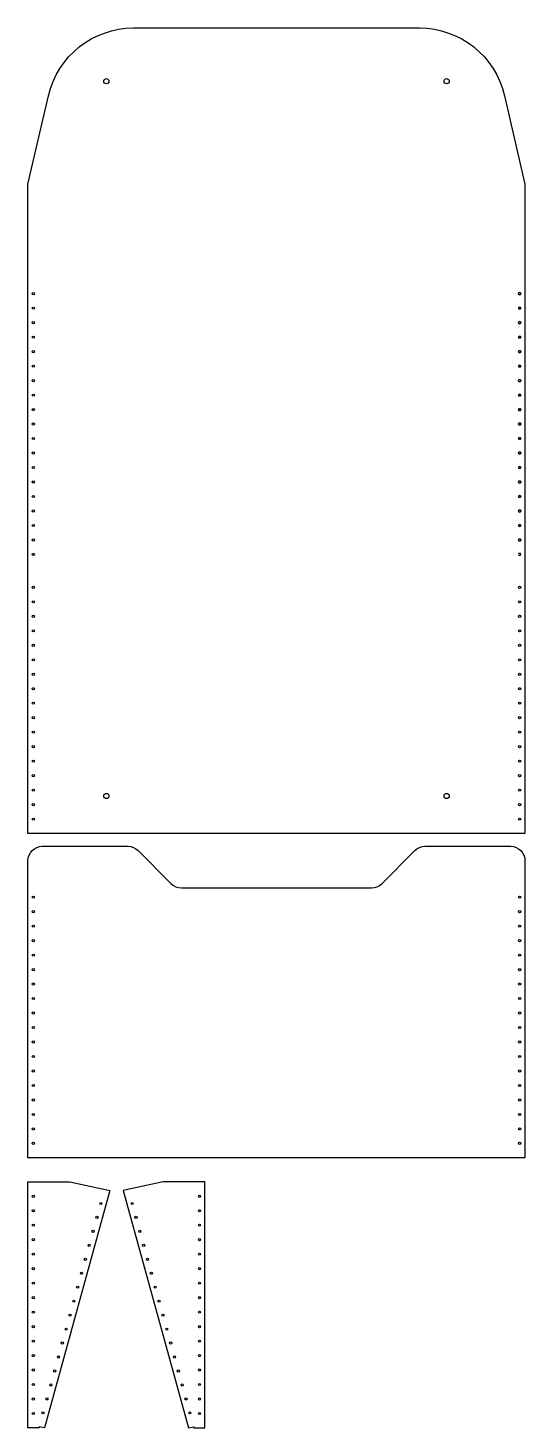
# Model space of a CAD drawing. Header units: millimetres. Extents: x 6551 to 6898, y 5630 to 6607.
import ezdxf

# ---------------------------------------------------------------- set-up
doc = ezdxf.new("R2010")
doc.units = ezdxf.units.MM

# ---------------------------------------------------------------- blocks, each defined once
blk = doc.blocks.new('*U13')
blk.add_circle((0, -0.75), 0.75)
blk = doc.blocks.new('*U14')
at = {"color": 0, "linetype": 'ByBlock', "lineweight": -2, "transparency": 16777216, "rotation": 90}
for p in [(594.09, 3904.71), (594.09, 3894.6), (594.09, 3884.49), (594.09, 3874.38), (594.09, 3864.27), (594.09, 3854.15), (594.09, 3844.04), (594.09, 3833.93), (594.09, 3823.82), (594.09, 3813.71), (594.09, 3803.6), (594.09, 3793.49), (594.09, 3783.38), (594.09, 3773.27), (594.09, 3763.15), (594.09, 3753.04), (594.09, 3742.93), (594.09, 3732.82), (594.09, 3722.71)]:
    blk.add_blockref('*U13', p, dxfattribs=at)
blk = doc.blocks.new('*U47')
blk.add_circle((0, -0.75), 0.75)
blk = doc.blocks.new('*U48')
at = {"color": 0, "linetype": 'ByBlock', "lineweight": -2, "transparency": 16777216, "rotation": 90}
for p in [(594.09, 3904.71), (594.09, 3894.6), (594.09, 3884.49), (594.09, 3874.38), (594.09, 3864.27), (594.09, 3854.15), (594.09, 3844.04), (594.09, 3833.93), (594.09, 3823.82), (594.09, 3813.71), (594.09, 3803.6), (594.09, 3793.49), (594.09, 3783.38), (594.09, 3773.27), (594.09, 3763.15), (594.09, 3753.04), (594.09, 3742.93), (594.09, 3732.82), (594.09, 3722.71)]:
    blk.add_blockref('*U47', p, dxfattribs=at)
blk = doc.blocks.new('*U142')
blk.add_circle((0, -0.75), 0.75)
blk = doc.blocks.new('*U143')
at = {"color": 0, "linetype": 'ByBlock', "lineweight": -2, "transparency": 16777216, "rotation": 90}
for p in [(594.09, 3904.71), (594.09, 3894.6), (594.09, 3884.49), (594.09, 3874.38), (594.09, 3864.27), (594.09, 3854.15), (594.09, 3844.04), (594.09, 3833.93), (594.09, 3823.82), (594.09, 3813.71), (594.09, 3803.6), (594.09, 3793.49), (594.09, 3783.38), (594.09, 3773.27), (594.09, 3763.15), (594.09, 3753.04), (594.09, 3742.93), (594.09, 3732.82), (594.09, 3722.71)]:
    blk.add_blockref('*U142', p, dxfattribs=at)
blk = doc.blocks.new('*U139')
blk.add_circle((0, -0.75), 0.75)
blk = doc.blocks.new('*U141')
at = {"color": 0, "linetype": 'ByBlock', "lineweight": -2, "transparency": 16777216, "rotation": 90}
for p in [(594.09, 3904.71), (594.09, 3894.6), (594.09, 3884.49), (594.09, 3874.38), (594.09, 3864.27), (594.09, 3854.15), (594.09, 3844.04), (594.09, 3833.93), (594.09, 3823.82), (594.09, 3813.71), (594.09, 3803.6), (594.09, 3793.49), (594.09, 3783.38), (594.09, 3773.27), (594.09, 3763.15), (594.09, 3753.04), (594.09, 3742.93), (594.09, 3732.82), (594.09, 3722.71)]:
    blk.add_blockref('*U139', p, dxfattribs=at)

msp = doc.modelspace()

# ---------------------------------------------------------------- linework, layer by layer
for points in [[(6898.01, 6044.58), (6551.01, 6044.58), (6551.01, 6497.97), (6565.26, 6559.69, -0.349216), (6624.7, 6606.97), (6824.33, 6606.97, -0.349216), (6883.76, 6559.69), (6898.01, 6497.97), (6898.01, 6044.58)], [(6898.01, 5818.19), (6551.01, 5818.19), (6551.01, 6025.69, -0.414214), (6561.01, 6035.69), (6620.87, 6035.69, -0.198912), (6627.94, 6032.76), (6651.08, 6009.62, 0.198912), (6658.16, 6006.69), (6790.87, 6006.69, 0.198912), (6797.94, 6009.62), (6821.08, 6032.76, -0.198912), (6828.16, 6035.69), (6888.01, 6035.69, -0.414214), (6898.01, 6025.69), (6898.01, 5818.19)]]:
    msp.add_lwpolyline(points, format="xyb")
for points in [[(6580.29, 5801.51), (6608.18, 5795.33), (6562.51, 5629.62), (6558.85, 5630.43), (6558.85, 5629.62), (6551.01, 5629.62), (6551.01, 5801.51)], [(6645.27, 5801.51), (6617.38, 5795.33), (6663.05, 5629.62), (6666.71, 5630.43), (6666.71, 5629.62), (6674.55, 5629.62), (6674.55, 5801.51)]]:
    msp.add_lwpolyline(points, close=True)
for centre, radius in [((6605.71, 6569.84), 1.8), ((6843.31, 6569.84), 1.8), ((6554.76, 6421.47), 0.75), ((6894.26, 6421.47), 0.75), ((6554.76, 6411.36), 0.75), ((6894.26, 6411.36), 0.75), ((6554.76, 6401.25), 0.75), ((6894.26, 6401.25), 0.75), ((6554.76, 6391.13), 0.75), ((6894.26, 6391.13), 0.75), ((6554.76, 6381.02), 0.75), ((6894.26, 6381.02), 0.75), ((6554.76, 6370.91), 0.75), ((6894.26, 6370.91), 0.75), ((6554.76, 6360.8), 0.75), ((6894.26, 6360.8), 0.75), ((6554.76, 6350.69), 0.75), ((6894.26, 6350.69), 0.75), ((6554.76, 6340.58), 0.75), ((6894.26, 6340.58), 0.75), ((6554.76, 6330.47), 0.75), ((6894.26, 6330.47), 0.75), ((6554.76, 6320.36), 0.75), ((6894.26, 6320.36), 0.75), ((6554.76, 6310.25), 0.75), ((6894.26, 6310.25), 0.75), ((6554.76, 6300.13), 0.75), ((6894.26, 6300.13), 0.75), ((6554.76, 6290.02), 0.75), ((6894.26, 6290.02), 0.75), ((6554.76, 6279.91), 0.75), ((6894.26, 6279.91), 0.75), ((6554.76, 6269.8), 0.75), ((6894.26, 6269.8), 0.75), ((6554.76, 6259.69), 0.75), ((6894.26, 6259.69), 0.75), ((6554.76, 6249.58), 0.75), ((6894.26, 6249.58), 0.75), ((6554.76, 6216.47), 0.75), ((6894.26, 6216.47), 0.75), ((6554.76, 6206.36), 0.75), ((6894.26, 6206.36), 0.75), ((6554.76, 6196.25), 0.75), ((6894.26, 6196.25), 0.75), ((6554.76, 6186.13), 0.75), ((6894.26, 6186.13), 0.75), ((6554.76, 6176.02), 0.75), ((6894.26, 6176.02), 0.75), ((6554.76, 6165.91), 0.75), ((6894.26, 6165.91), 0.75), ((6554.76, 6155.8), 0.75), ((6894.26, 6155.8), 0.75), ((6554.76, 6145.69), 0.75), ((6894.26, 6145.69), 0.75), ((6554.76, 6135.58), 0.75), ((6894.26, 6135.58), 0.75), ((6554.76, 6125.47), 0.75), ((6894.26, 6125.47), 0.75), ((6554.76, 6115.36), 0.75), ((6894.26, 6115.36), 0.75), ((6554.76, 6105.25), 0.75), ((6894.26, 6105.25), 0.75), ((6554.76, 6095.13), 0.75), ((6894.26, 6095.13), 0.75), ((6554.76, 6085.02), 0.75), ((6894.26, 6085.02), 0.75), ((6554.76, 6074.91), 0.75), ((6605.71, 6070.84), 1.8), ((6843.31, 6070.84), 1.8), ((6894.26, 6074.91), 0.75), ((6554.76, 6064.8), 0.75), ((6894.26, 6064.8), 0.75), ((6554.76, 6054.69), 0.75), ((6894.26, 6054.69), 0.75), ((6554.76, 6000.19), 0.75), ((6894.26, 6000.19), 0.75), ((6554.76, 5990.08), 0.75), ((6894.26, 5990.08), 0.75), ((6554.76, 5979.97), 0.75), ((6894.26, 5979.97), 0.75), ((6554.76, 5969.86), 0.75), ((6894.26, 5969.86), 0.75), ((6554.76, 5959.75), 0.75), ((6894.26, 5959.75), 0.75), ((6554.76, 5949.63), 0.75), ((6894.26, 5949.63), 0.75), ((6554.76, 5939.52), 0.75), ((6894.26, 5939.52), 0.75), ((6554.76, 5929.41), 0.75), ((6894.26, 5929.41), 0.75), ((6554.76, 5919.3), 0.75), ((6894.26, 5919.3), 0.75), ((6554.76, 5909.19), 0.75), ((6894.26, 5909.19), 0.75), ((6554.76, 5899.08), 0.75), ((6894.26, 5899.08), 0.75), ((6554.76, 5888.97), 0.75), ((6894.26, 5888.97), 0.75), ((6554.76, 5878.86), 0.75), ((6894.26, 5878.86), 0.75), ((6554.76, 5868.75), 0.75), ((6894.26, 5868.75), 0.75), ((6554.76, 5858.63), 0.75), ((6894.26, 5858.63), 0.75), ((6554.76, 5848.52), 0.75), ((6894.26, 5848.52), 0.75), ((6554.76, 5838.41), 0.75), ((6894.26, 5838.41), 0.75), ((6554.76, 5828.3), 0.75), ((6894.26, 5828.3), 0.75), ((6554.76, 5791.39), 0.75), ((6601.83, 5786.39), 0.75), ((6623.73, 5786.39), 0.75), ((6670.8, 5791.39), 0.75), ((6554.76, 5781.28), 0.75), ((6599.14, 5776.64), 0.75), ((6626.42, 5776.64), 0.75), ((6670.8, 5781.28), 0.75), ((6554.76, 5771.17), 0.75), ((6596.46, 5766.9), 0.75), ((6629.1, 5766.9), 0.75), ((6670.8, 5771.17), 0.75), ((6554.76, 5761.06), 0.75), ((6593.77, 5757.15), 0.75), ((6631.79, 5757.15), 0.75), ((6670.8, 5761.06), 0.75), ((6554.76, 5750.95), 0.75), ((6591.08, 5747.4), 0.75), ((6634.48, 5747.4), 0.75), ((6670.8, 5750.95), 0.75), ((6554.76, 5740.84), 0.75), ((6588.4, 5737.65), 0.75), ((6637.16, 5737.65), 0.75), ((6670.8, 5740.84), 0.75), ((6554.76, 5730.73), 0.75), ((6585.71, 5727.91), 0.75), ((6639.85, 5727.91), 0.75), ((6670.8, 5730.73), 0.75), ((6554.76, 5720.62), 0.75), ((6583.02, 5718.16), 0.75), ((6642.54, 5718.16), 0.75), ((6670.8, 5720.62), 0.75), ((6554.76, 5710.51), 0.75), ((6580.34, 5708.41), 0.75), ((6645.22, 5708.41), 0.75), ((6670.8, 5710.51), 0.75), ((6554.76, 5700.39), 0.75), ((6577.65, 5698.66), 0.75), ((6647.91, 5698.66), 0.75), ((6670.8, 5700.39), 0.75), ((6554.76, 5690.28), 0.75), ((6574.97, 5688.91), 0.75), ((6650.59, 5688.91), 0.75), ((6670.8, 5690.28), 0.75), ((6554.76, 5680.17), 0.75), ((6572.28, 5679.17), 0.75), ((6653.28, 5679.17), 0.75), ((6670.8, 5680.17), 0.75), ((6554.76, 5670.06), 0.75), ((6569.59, 5669.42), 0.75), ((6655.97, 5669.42), 0.75), ((6670.8, 5670.06), 0.75), ((6554.76, 5659.95), 0.75), ((6566.91, 5659.67), 0.75), ((6658.65, 5659.67), 0.75), ((6670.8, 5659.95), 0.75), ((6554.76, 5649.84), 0.75), ((6564.22, 5649.92), 0.75), ((6661.34, 5649.92), 0.75), ((6670.8, 5649.84), 0.75), ((6554.76, 5639.73), 0.75), ((6561.53, 5640.18), 0.75), ((6664.03, 5640.18), 0.75), ((6670.8, 5639.73), 0.75)]:
    msp.add_circle(centre, radius)

# ---------------------------------------------------------------- block references
for name in ['*U14', '*U48']:
    msp.add_blockref(name, (5959.93, 2516.76))
at = {"xscale": -1}
for name in ['*U143', '*U141']:
    msp.add_blockref(name, (7489.1, 2516.76), dxfattribs=at)

doc.saveas('drawing.dxf')
